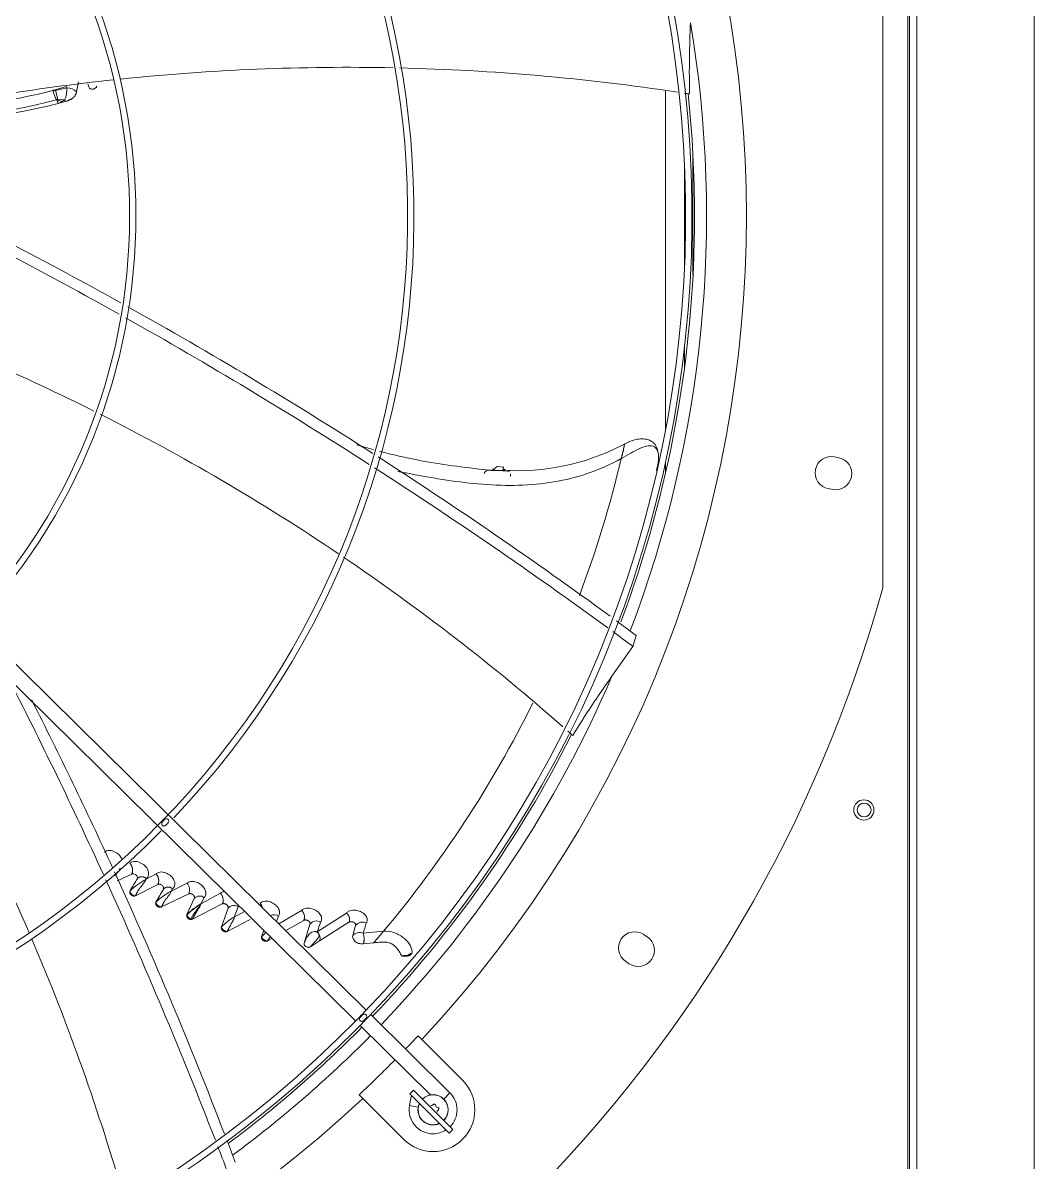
# Model space of a CAD drawing. Header units: millimetres. Extents: x 113490 to 142599, y -20467 to 115.
# Drawn here: x 123150.5 to 123550.6, y -11734.3 to -11283.8 of the extents above; entities that cross this region are included whole.
import ezdxf

# ---------------------------------------------------------------- set-up
doc = ezdxf.new("R2010")
doc.units = ezdxf.units.MM
doc.layers.add('DV3_0', color=7, linetype='Continuous')

msp = doc.modelspace()

# ---------------------------------------------------------------- linework, layer by layer
at = {"layer": 'DV3_0', "color": 7, "linetype": 'Continuous', "lineweight": 20}
for p, q in [((123550.64, -11903.49), (123550.64, -9745.49)), ((123500.64, -9845.59), (123500.64, -11865.47)), ((123162.42, -11310.52), (123162.42, -11310.5)), ((123163.33, -11310.31), (123167.82, -11308.9)), ((123167.82, -11308.9), (123167.85, -11309.41)), ((123163.83, -11314.21), (123163.79, -11314.18)), ((123164.46, -11315.62), (123163.88, -11314.26)), ((123164.12, -11314.17), (123166.07, -11314.84)), ((123166.07, -11314.84), (123164.46, -11315.62)), ((123167.04, -11314.26), (123166.07, -11314.84)), ((123167.24, -11314.88), (123167.04, -11314.26)), ((123415.63, -11383.52), (123415.63, -11336.47)), ((123412.31, -11379.64), (123412.31, -11340.34)), ((123412.31, -11419.76), (123412.31, -11411.56)), ((123336.78, -11460.67), (123340.32, -11460.77)), ((123317, -11709.27), (123319.46, -11706.78)), ((123306.88, -11712.5), (123303.44, -11711.89))]:
    msp.add_line(p, q, dxfattribs=at)
at = {"layer": 'DV3_0', "color": 7, "linetype": 'Continuous', "lineweight": 15}
for p, q in [((123501.24, -9857.26), (123501.24, -11851.51)), ((123504.24, -9857.26), (123504.24, -11851.51)), ((123490.74, -11507.16), (123490.74, -11212.82)), ((123171.72, -11311.09), (123172.54, -11307.04)), ((123162.42, -11310.5), (123162.4, -11310.42)), ((123163.38, -11310.46), (123163.33, -11310.31)), ((123167.85, -11309.41), (123163.38, -11310.46)), ((123163.39, -11310.5), (123163.38, -11310.46)), ((123404.73, -11444.84), (123404.73, -11310.84)), ((123163.79, -11314.18), (123164.15, -11313.76)), ((123163.83, -11314.21), (123164.16, -11313.9)), ((123163.88, -11314.26), (123163.83, -11314.21)), ((123163.88, -11314.26), (123164.12, -11314.17)), ((123164.16, -11313.9), (123164.15, -11313.76)), ((123167.04, -11314.26), (123164.16, -11313.9)), ((123167.24, -11314.88), (123164.46, -11315.62)), ((123286.33, -11674.11), (122977.04, -11369.11)), ((122973.48, -11374.03), (123282.15, -11678.41)), ((123473.29, -11455.72), (123471.62, -11455.38)), ((123336.76, -11460.82), (123340.28, -11460.91)), ((123340.85, -11459.44), (123337.99, -11459.21)), ((123340.28, -11460.91), (123340.32, -11460.77)), ((123343.49, -11460.8), (123342.22, -11460.78)), ((123404.73, -11461.9), (123404.73, -11457.32)), ((123469.13, -11467.94), (123470.79, -11468.27)), ((123391.89, -11530.33), (123393.18, -11526.01)), ((123383.57, -11542.07), (123391.89, -11530.33)), ((123193.55, -11620.32), (123187.83, -11623.06)), ((123203.19, -11620.23), (123199.24, -11622.34)), ((123199.24, -11622.34), (123199.37, -11622.14)), ((123203.89, -11624.44), (123195.03, -11628.89)), ((123215.44, -11623.91), (123209.21, -11627.07)), ((123209.21, -11627.07), (123209.76, -11626.19)), ((123216.11, -11628.16), (123205.3, -11633.34)), ((123215.4, -11636.28), (123218.33, -11630.01)), ((123228.68, -11627.95), (123220.94, -11632.12)), ((123220.94, -11632.12), (123222.2, -11629.68)), ((123229.4, -11632.14), (123217.61, -11638.17)), ((123229.07, -11641.22), (123231.69, -11633.86)), ((123234.14, -11637.31), (123235.73, -11633.35)), ((123238.23, -11635.11), (123234.14, -11637.31)), ((123260.76, -11634.71), (123251.73, -11639.99)), ((123278.51, -11635.73), (123266.98, -11643.18)), ((123240.42, -11638.34), (123231.33, -11642.99)), ((123250.79, -11639.06), (123251.57, -11636.93)), ((123261.62, -11638.65), (123254.48, -11642.7)), ((123261.79, -11647.61), (123264.09, -11640.13)), ((123279.51, -11639.39), (123267.88, -11646.74)), ((123280.99, -11644.6), (123282.14, -11640.66)), ((123244.97, -11645.09), (123245.8, -11642.57)), ((123266.98, -11643.18), (123266.75, -11643.15)), ((123293.19, -11642.94), (123285.12, -11643.74)), ((123397.53, -11645.15), (123396.11, -11644.2)), ((123249.05, -11645.77), (123247.33, -11646.75)), ((123267.88, -11646.74), (123264.28, -11649.09)), ((123289.26, -11647.52), (123285.26, -11647.92)), ((123300.49, -11652.78), (123300.48, -11652.77)), ((123389, -11654.85), (123390.42, -11655.79)), ((123319.46, -11706.78), (123288.11, -11675.87)), ((123283.93, -11680.17), (123311.78, -11707.63)), ((123308.35, -11685.77), (123306.86, -11684.27)), ((123324.46, -11701.88), (123308.35, -11685.77)), ((123283.52, -11707.61), (123285.01, -11709.1)), ((123304.07, -11708.28), (123303.44, -11711.89)), ((123305.01, -11705.77), (123303.6, -11707.18)), ((123319.16, -11722.74), (123303.6, -11707.18)), ((123304.83, -11708.41), (123304.07, -11708.28)), ((123305.01, -11705.77), (123320.57, -11721.32)), ((123285.01, -11709.1), (123301.12, -11725.21)), ((123308.76, -11709.1), (123308.27, -11709.02)), ((123319.16, -11722.74), (123320.57, -11721.32))]:
    msp.add_line(p, q, dxfattribs=at)
for centre, radius in [((123483.24, -11594.99), 4), ((123483.32, -11594.99), 2.75)]:
    msp.add_circle(centre, radius, dxfattribs=at)
for centre, radius, start, end in [((122959.24, -11359.99), 453.5, 315.9918, 45.5613), ((122959.24, -11359.99), 456, 316.0129, 45.5635), ((122959.24, -11359.99), 477.5, 316.9802, 43.0198), ((122959.24, -11359.99), 346, 316.5062, 45.3204), ((122959.24, -11359.99), 343.5, 315.6512, 45.622), ((122959.24, -11359.99), 233.5, 316.4663, 45.8392), ((122959.24, -11359.99), 236, 317.0271, 45.7088), ((123821.49, -11303.41), 407.31, 177.2335, 181.1915), ((123279.17, -12173.61), 872.25, 88.82742, 95.92318), ((123279.17, -12173.61), 872.25, 81.40447, 88.66355), ((123279.17, -12173.61), 872.25, 96.10944, 102.2715), ((123104.98, -11087.98), 229.83, 273.7436, 284.4718), ((123163.02, -11313.43), 3, 83.1052, 101.6036), ((123162.97, -11313.43), 2.96, 81.7265, 100.6224), ((123173.33, -11308.54), 11.08, 190.2785, 210.594), ((123133.61, -11319.16), 31.02, 10.0291, 16.2291), ((123167.73, -11314.98), 5.57, 44.234, 88.773), ((123181.21, -11306.69), 5.19, 193.4825, 210.9685), ((123279.17, -12173.61), 872.25, 81.09042, 81.22522), ((122959.24, -11359.99), 457, 0, 6.0686), ((123102.03, -11081.5), 240.73, 268.2172, 284.865), ((123105.47, -11087.41), 235.71, 267.3918, 284.4925), ((123163.7, -11313.97), 0.473, 334.4881, 7.6188), ((122295.29, -13004.2), 1841.3, 60.95292, 64.05747), ((122249.55, -13075.18), 1921.33, 60.74083, 63.6758), ((122959.24, -11359.99), 457, 339.424, 0), ((122295.29, -13004.2), 1841.3, 57.34191, 60.857), ((122788.51, -12217.42), 872.25, 63.43384, 69.5445), ((122249.55, -13075.18), 1921.33, 57.30151, 60.65735), ((122788.51, -12217.42), 872.25, 56.07412, 63.24774), ((123346.22, -11370.51), 90.33, 268.265, 299.1199), ((123398.22, -11454.5), 3.74, 5.171, 55.2182), ((122295.29, -13004.2), 1841.3, 53.79883, 57.26308), ((123346.26, -11381.92), 84.69, 298.9449, 299.1014), ((123382.43, -11455.21), 19.56, 343.2318, 2.9654), ((123402.18, -11454.14), 0.228, 185.4122, 193.4088), ((123470.37, -11461.66), 6.4, 78.75, 258.75), ((123472.04, -11461.99), 6.4, 258.75, 78.75), ((122249.55, -13075.18), 1921.33, 53.88646, 57.22542), ((123323.48, -11458.5), 13.48, 350.086, 350.7078), ((123329.44, -11457.07), 11.5, 341.215, 348.1299), ((122788.51, -12217.42), 872.25, 48.70033, 55.91709), ((122959.24, -11359.99), 551.5, 285.4775, 344.5225), ((122295.29, -13004.2), 1841.3, 53.39786, 53.70009), ((122249.55, -13075.18), 1921.33, 53.51882, 53.81385), ((121434.86, -12419.24), 1921.39, 24.56568, 27.16861), ((122352.06, -11989.01), 872.25, 23.32871, 30.53654), ((123715.3, -11778.63), 407.44, 144.5071, 148.4639), ((121512.13, -12384.07), 1840.9, 24.60001, 26.89057), ((122788.51, -12217.42), 872.25, 48.36342, 48.53339), ((122959.24, -11359.99), 457, 316.1597, 333.2808), ((122959.24, -11359.99), 343.5, 225.9212, 315.6512), ((122959.24, -11359.99), 346, 270, 315.3179), ((121434.86, -12419.24), 1921.39, 21.16348, 24.49317), ((121512.13, -12384.07), 1840.9, 21.04176, 24.54064), ((120306.59, -9865.68), 3381.22, 328.6085, 328.70007), ((123215.48, -11651.66), 33.52, 118.9878, 132.3769), ((119793.29, -9634.07), 3951.76, 329.64096, 329.72446), ((123222.89, -11652.79), 29.13, 118.0017, 132.6106), ((123212.56, -11626.55), 3.91, 335.5813, 42.3867), ((123220.42, -11631.68), 2.68, 48.4997, 141.4403), ((123241.63, -11634.45), 3.78, 12.1191, 44.0614), ((123236.02, -11656.75), 28.87, 121.4706, 135.595), ((123232.89, -11653.83), 24.77, 118.8187, 134.9058), ((123233.98, -11635.69), 2.93, 53.1363, 141.3148), ((123249.86, -11639.46), 3.06, 55.8728, 117.4823), ((123242.93, -11653.96), 18.83, 117.8465, 137.415), ((123266.64, -11642.09), 3.21, 59.3258, 142.3868), ((123115.61, -11589.89), 160.48, 340.6073, 342.0589), ((123284.88, -11642.72), 3.43, 63.9172, 143.096), ((123118.9, -11590.08), 174.66, 342.1076, 343.5161), ((123260.09, -11658.56), 20.25, 131.5607, 138.3129), ((123229.96, -11634.93), 21.01, 325.7537, 331.1896), ((123266.06, -11645.79), 2.73, 75.2441, 82.0086), ((123264.32, -11645.95), 3.71, 23.6858, 48.9928), ((123264.92, -11645.6), 3.17, 338.8246, 49.6777), ((123265.76, -11644.32), 1.96, 345.276, 355.8699), ((123283.72, -11647.35), 3.87, 68.7786, 134.8411), ((123278.66, -11646.04), 6.86, 344.1096, 19.6497), ((123278.41, -11646.05), 7.09, 344.7194, 19.04), ((123115.74, -11494.33), 231.46, 318.56, 320.0536), ((123392.56, -11649.53), 6.4, 56.25, 236.25), ((123393.97, -11650.47), 6.4, 236.25, 56.25), ((122352.06, -11989.01), 872.25, 15.92715, 23.15375), ((122959.24, -11359.99), 453.5, 315.56, 315.9918), ((122959.24, -11359.99), 456, 315.5714, 316.0129), ((122959.24, -11359.99), 453.5, 225.9915, 315.56), ((122959.24, -11359.99), 456, 270, 315.5611), ((122959.24, -11359.99), 457, 306.6, 315.4011), ((122959.24, -11359.99), 456, 315.5611, 315.5714), ((122959.24, -11359.99), 475.39, 316.1242, 316.989), ((122959.24, -11359.99), 475.39, 313.011, 315.4011), ((123312.79, -11713.54), 16.5, 225, 45), ((123312.79, -11713.54), 6, 315, 135), ((123312.79, -11713.54), 5.91, 315, 135), ((123312.79, -11713.54), 9.5, 315, 45.4011), ((122959.24, -11359.99), 477.5, 226.9802, 313.0198), ((123312.79, -11713.54), 9.5, 170, 270), ((123312.79, -11713.54), 6, 154.4712, 295.5288), ((123312.79, -11713.54), 5.91, 154.7712, 295.2288), ((123312.19, -11711.29), 0.6, 238.8788, 331.1212), ((123313.24, -11711.87), 0.6, 358.8617, 151.1383), ((123314.44, -11711.9), 0.6, 178.8788, 271.1212), ((123314.46, -11713.1), 0.6, 298.8618, 91.1382), ((123315.04, -11714.15), 0.6, 118.8788, 211.1212), ((123312.79, -11713.54), 9.5, 270, 302.8343), ((121512.13, -12384.07), 1840.9, 20.67002, 20.95746), ((121434.86, -12419.24), 1921.39, 20.79191, 21.08376)]:
    msp.add_arc(centre, radius, start, end, dxfattribs=at)
at = {"layer": 'DV3_0', "color": 7, "linetype": 'Continuous', "lineweight": 20}
for centre, radius, start, end in [((122959.24, -11359.99), 461.75, 339.1775, 9.5034), ((123163.19, -11313.2), 2.89, 87.0676, 105.6955), ((123157.28, -11310.14), 10.59, 337.0766, 3.9275), ((123129.14, -11323.08), 36.1, 11.929, 14.2834), ((122944.91, -11350.55), 454.74, 339.4486, 346.5883), ((122959.24, -11359.99), 461.75, 316.1456, 336.7764), ((122944.91, -11350.55), 454.74, 319.986, 333.5975), ((123215.86, -11636.43), 0.488, 162.8059, 194.1766), ((123217.81, -11635.59), 2.6, 201.5728, 250.1568), ((123217.51, -11636.83), 1.34, 244.2828, 274.1581), ((122959.24, -11359.99), 461.75, 306.4295, 315.4011)]:
    msp.add_arc(centre, radius, start, end, dxfattribs=at)
at = {"layer": 'DV3_0', "color": 7, "linetype": 'Continuous', "lineweight": 15}
for points, knots in [([(123167.24, -11314.88), (123167.36, -11314.85), (123167.59, -11314.79), (123167.93, -11314.68), (123168.25, -11314.57), (123168.55, -11314.46), (123168.83, -11314.34), (123169.1, -11314.21), (123169.36, -11314.09), (123169.59, -11313.96), (123169.82, -11313.82), (123170.03, -11313.68), (123170.22, -11313.53), (123170.4, -11313.38), (123170.62, -11313.19), (123170.87, -11312.93), (123171.12, -11312.6), (123171.33, -11312.25), (123171.5, -11311.88), (123171.63, -11311.5), (123171.69, -11311.23), (123171.72, -11311.09)], [0, 0, 0, 0, 0.056641, 0.110783, 0.162557, 0.212098, 0.259543, 0.305035, 0.348719, 0.390746, 0.431269, 0.470446, 0.508434, 0.545395, 0.581486, 0.649318, 0.716602, 0.784371, 0.853612, 0.925225, 1, 1, 1, 1]), ([(123176.76, -11309.37), (123176.81, -11309.49), (123176.98, -11309.71), (123177.37, -11309.95), (123177.87, -11310.05), (123178.41, -11310), (123178.92, -11309.81), (123179.31, -11309.52), (123179.58, -11309.18), (123179.68, -11308.92), (123179.7, -11308.79)], [0, 0, 0, 0, 0.124936, 0.249948, 0.37496, 0.499972, 0.624984, 0.749995, 0.875007, 1, 1, 1, 1]), ([(123289.24, -11452.5), (123287.34, -11451.98), (123285.13, -11451.35), (123282.93, -11450.71), (123282.63, -11450.62)], [0.25984177, 0.25984177, 0.25984177, 0.25984177, 0.29278146, 0.29802068, 0.29802068, 0.29802068, 0.29802068]), ([(123387.61, -11454.91), (123387.75, -11454.29), (123387.97, -11453.26), (123388.21, -11452.15), (123388.38, -11451.34), (123388.49, -11450.77), (123388.56, -11450.41), (123388.59, -11450.24), (123388.59, -11450.21), (123388.56, -11450.32), (123388.49, -11450.59), (123388.38, -11451.09), (123388.25, -11451.63), (123388.09, -11452.37), (123387.88, -11453.28), (123387.61, -11454.45), (123387.38, -11455.46), (123387.25, -11456.03)], [0, 0, 0, 0, 0.062128, 0.124656, 0.187183, 0.249711, 0.312238, 0.374766, 0.437294, 0.499821, 0.624876, 0.687404, 0.749931, 0.812459, 0.874987, 0.937514, 1, 1, 1, 1]), ([(123400.36, -11451.43), (123399.68, -11451.02), (123398.82, -11450.92), (123396.85, -11451.19), (123395.74, -11451.57), (123393.4, -11452.61), (123392.18, -11453.26), (123389.76, -11454.6), (123388.56, -11455.3), (123387.45, -11455.92)], [0, 0, 0, 0, 0.25, 0.25, 0.5, 0.5, 0.75, 0.75, 1, 1, 1, 1]), ([(123400.62, -11450.5), (123400.32, -11450.13), (123399.71, -11449.38), (123398.14, -11448.59), (123396.04, -11448.21), (123393.58, -11448.34), (123390.93, -11449.05), (123389.4, -11449.81), (123388.51, -11450.27)], [0, 0, 0, 0, 0.120272, 0.284495, 0.459149, 0.640843, 0.823587, 1, 1, 1, 1]), ([(123334.82, -11460.62), (123324.61, -11459.46), (123311.11, -11457.86), (123296.77, -11454.49), (123291.59, -11453.13)], [0, 0, 0, 0, 0.1570657, 0.2463577, 0.2463577, 0.2463577, 0.2463577]), ([(123298.88, -11461.13), (123300.56, -11461.47), (123302.25, -11461.79), (123313.42, -11463.91), (123322.98, -11465.49), (123341.95, -11466.95), (123351.36, -11466.83), (123369.7, -11463.76), (123378.63, -11460.83), (123387.25, -11456.03)], [0.6026537, 0.6026537, 0.6026537, 0.6026537, 0.625, 0.625, 0.75, 0.75, 0.875, 0.875, 1, 1, 1, 1]), ([(123333.02, -11461.92), (123333.04, -11461.87), (123333.07, -11461.78), (123333.13, -11461.64), (123333.19, -11461.52), (123333.25, -11461.41), (123333.31, -11461.31), (123333.42, -11461.17), (123333.6, -11460.99), (123333.91, -11460.81), (123334.31, -11460.68), (123334.85, -11460.62), (123335.33, -11460.64), (123335.71, -11460.68), (123335.95, -11460.72), (123336.16, -11460.75), (123336.33, -11460.78), (123336.46, -11460.8), (123336.57, -11460.81), (123336.67, -11460.81), (123336.73, -11460.82), (123336.76, -11460.82)], [0, 0, 0, 0, 0.034615, 0.067153, 0.097641, 0.126151, 0.15278, 0.177653, 0.253284, 0.326616, 0.426356, 0.551745, 0.706817, 0.759074, 0.82393, 0.874115, 0.905827, 0.93629, 0.961485, 0.980409, 1, 1, 1, 1]), ([(123336.46, -11460.42), (123336.45, -11460.36), (123336.44, -11460.25), (123336.46, -11460.1), (123336.5, -11460.08), (123336.55, -11460.18), (123336.58, -11460.32), (123336.62, -11460.49), (123336.65, -11460.6), (123336.71, -11460.68), (123336.77, -11460.67), (123336.78, -11460.67)], [0, 0, 0, 0, 0.128962, 0.223321, 0.471945, 0.607552, 0.749514, 0.893505, 0.958713, 0.987993, 1, 1, 1, 1]), ([(123336.46, -11460.42), (123336.49, -11460.41), (123336.53, -11460.37), (123336.6, -11460.33), (123336.67, -11460.3), (123336.71, -11460.29), (123336.73, -11460.28), (123336.74, -11460.28)], [0, 0, 0, 0, 0.0394695, 0.0785517, 0.1172794, 0.155685, 0.161873, 0.161873, 0.161873, 0.161873]), ([(123336.78, -11460.67), (123336.82, -11460.61), (123336.9, -11460.49), (123337.02, -11460.33), (123337.13, -11460.17), (123337.25, -11460.01), (123337.36, -11459.87), (123337.47, -11459.74), (123337.58, -11459.62), (123337.68, -11459.52), (123337.79, -11459.43), (123337.89, -11459.35), (123337.98, -11459.3), (123338.07, -11459.26), (123338.16, -11459.23), (123338.24, -11459.23), (123338.29, -11459.24), (123338.32, -11459.25)], [0, 0, 0, 0, 0.0316233, 0.063666, 0.0961048, 0.1289206, 0.1620988, 0.1956297, 0.2295096, 0.2637404, 0.2983311, 0.3332973, 0.3686623, 0.4044567, 0.4407194, 0.4774968, 0.5148434, 0.5148434, 0.5148434, 0.5148434]), ([(123340.28, -11460.91), (123340.36, -11460.91), (123340.54, -11460.91), (123340.93, -11460.89), (123341.42, -11460.87), (123342.08, -11460.91), (123342.59, -11461.01), (123342.87, -11461.18), (123342.92, -11461.22)], [0, 0, 0, 0, 0.0432673, 0.1100997, 0.236564, 0.3525356, 0.5287013, 0.566621, 0.566621, 0.566621, 0.566621]), ([(123340.32, -11460.77), (123340.34, -11460.77), (123340.38, -11460.76), (123340.42, -11460.72), (123340.49, -11460.68), (123340.56, -11460.62), (123340.65, -11460.54), (123340.79, -11460.43), (123340.96, -11460.34), (123341.16, -11460.28), (123341.36, -11460.34), (123341.35, -11460.55), (123341.35, -11460.65)], [0, 0, 0, 0, 0.012213, 0.03615, 0.072549, 0.121252, 0.181278, 0.274862, 0.441704, 0.562368, 0.791317, 1, 1, 1, 1]), ([(123205.65, -11601.1), (123205.61, -11601.05), (123205.53, -11600.96), (123205.42, -11600.72), (123205.38, -11600.32), (123205.56, -11599.89), (123205.83, -11599.51), (123206.1, -11599.19), (123206.4, -11598.91), (123206.78, -11598.64), (123207.2, -11598.46), (123207.59, -11598.48), (123207.83, -11598.6), (123207.92, -11598.67), (123207.96, -11598.71)], [0, 0, 0, 0, 0.040443, 0.081793, 0.180216, 0.319289, 0.407802, 0.503208, 0.598506, 0.68594, 0.822069, 0.918689, 0.959722, 1, 1, 1, 1]), ([(123207.96, -11598.71), (123208, -11598.76), (123208.08, -11598.85), (123208.2, -11599.09), (123208.24, -11599.49), (123208.06, -11599.92), (123207.79, -11600.31), (123207.52, -11600.62), (123207.22, -11600.9), (123206.84, -11601.17), (123206.42, -11601.36), (123206.03, -11601.33), (123205.79, -11601.21), (123205.7, -11601.14), (123205.65, -11601.1)], [0, 0, 0, 0, 0.040471, 0.081926, 0.180876, 0.319892, 0.408079, 0.503208, 0.597701, 0.68481, 0.821378, 0.918632, 0.959731, 1, 1, 1, 1]), ([(123189.77, -11614.55), (123189.65, -11614.24), (123189.22, -11613.4), (123188.27, -11612.39), (123187.07, -11611.6), (123185.95, -11611.15), (123184.76, -11610.97), (123183.6, -11611.09), (123182.99, -11611.47), (123182.68, -11611.66)], [0.3184367, 0.3184367, 0.3184367, 0.3184367, 0.3985096, 0.5413232, 0.628849, 0.7196251, 0.8121213, 0.9052908, 1, 1, 1, 1]), ([(123188.99, -11618.04), (123188.97, -11618.09), (123188.93, -11618.19), (123188.86, -11618.35), (123188.78, -11618.5), (123188.69, -11618.66), (123188.53, -11618.92), (123188.25, -11619.31), (123187.84, -11619.83), (123187.43, -11620.33), (123187.1, -11620.72), (123186.93, -11620.93), (123186.88, -11621)], [0.0000242, 0.0000242, 0.0000242, 0.0000242, 0.0223392, 0.0454389, 0.0693317, 0.0940459, 0.1196058, 0.1909934, 0.2852171, 0.3759865, 0.4428982, 0.4761984, 0.4761984, 0.4761984, 0.4761984]), ([(123199.37, -11622.14), (123199.49, -11622.02), (123199.72, -11621.8), (123199.97, -11621.4), (123200.13, -11621), (123200.22, -11620.62), (123200.25, -11620.25), (123200.24, -11619.92), (123200.14, -11619.14), (123199.62, -11617.9), (123198.44, -11616.68), (123197.23, -11615.92), (123196.11, -11615.49), (123194.93, -11615.33), (123193.77, -11615.47), (123193.17, -11615.86), (123192.87, -11616.06)], [0, 0, 0, 0, 0.045484, 0.087511, 0.126239, 0.161752, 0.193995, 0.22288, 0.248302, 0.398303, 0.542361, 0.628866, 0.719082, 0.81149, 0.90479, 1, 1, 1, 1]), ([(123192.87, -11616.06), (123192.91, -11616.11), (123192.98, -11616.19), (123193.08, -11616.33), (123193.16, -11616.46), (123193.25, -11616.59), (123193.32, -11616.71), (123193.38, -11616.83), (123193.44, -11616.95), (123193.5, -11617.06), (123193.55, -11617.17), (123193.59, -11617.27), (123193.62, -11617.36), (123193.66, -11617.45), (123193.69, -11617.54), (123193.71, -11617.61), (123193.73, -11617.68), (123193.75, -11617.75), (123193.76, -11617.81), (123193.78, -11617.86), (123193.79, -11617.9), (123193.8, -11617.94), (123193.8, -11617.97), (123193.81, -11617.99), (123193.84, -11618.15), (123193.89, -11618.44), (123193.92, -11618.84), (123193.9, -11619.2), (123193.85, -11619.53), (123193.77, -11619.83), (123193.67, -11620.09), (123193.59, -11620.24), (123193.55, -11620.32)], [0, 0, 0, 0, 0.034344, 0.067168, 0.098516, 0.128424, 0.156915, 0.184012, 0.209726, 0.234069, 0.257047, 0.278666, 0.298927, 0.317831, 0.335378, 0.351567, 0.366395, 0.37986, 0.391959, 0.402687, 0.412043, 0.420021, 0.42662, 0.431837, 0.435668, 0.528079, 0.616208, 0.700323, 0.780585, 0.857152, 0.930213, 1, 1, 1, 1]), ([(123195.7, -11622.28), (123195.73, -11622.22), (123195.79, -11622.11), (123195.84, -11621.84), (123195.8, -11621.46), (123195.56, -11621), (123195.17, -11620.6), (123194.7, -11620.33), (123194.25, -11620.21), (123193.92, -11620.21), (123193.7, -11620.26), (123193.6, -11620.3), (123193.55, -11620.32)], [0, 0, 0, 0, 0.060979, 0.122856, 0.254546, 0.396945, 0.545585, 0.68882, 0.805931, 0.904784, 0.952657, 1, 1, 1, 1]), ([(123199.24, -11622.34), (123199.22, -11622.39), (123199.18, -11622.49), (123199.12, -11622.64), (123199.04, -11622.79), (123198.96, -11622.95), (123198.8, -11623.21), (123198.54, -11623.6), (123198.15, -11624.12), (123197.74, -11624.62), (123197.42, -11625.03), (123197.1, -11625.43), (123196.78, -11625.86), (123196.47, -11626.31), (123196.23, -11626.69), (123196.04, -11627), (123195.87, -11627.3), (123195.71, -11627.6), (123195.56, -11627.89), (123195.42, -11628.17), (123195.29, -11628.43), (123195.16, -11628.68), (123195.07, -11628.82), (123195.03, -11628.89)], [0, 0, 0, 0, 0.022116, 0.044979, 0.068622, 0.093072, 0.118353, 0.189051, 0.281999, 0.373022, 0.439614, 0.481491, 0.564848, 0.63761, 0.682237, 0.724973, 0.76612, 0.806014, 0.845018, 0.883516, 0.921909, 0.9606, 1, 1, 1, 1]), ([(123199.37, -11622.14), (123199.33, -11622.11), (123199.26, -11622.04), (123199.14, -11621.95), (123199.02, -11621.87), (123198.9, -11621.79), (123198.78, -11621.71), (123198.65, -11621.65), (123198.52, -11621.59), (123198.39, -11621.54), (123198.26, -11621.49), (123198.12, -11621.46), (123197.99, -11621.43), (123197.85, -11621.4), (123197.72, -11621.39), (123197.59, -11621.38), (123197.45, -11621.38), (123197.32, -11621.38), (123197.19, -11621.4), (123197.07, -11621.42), (123196.94, -11621.44), (123196.82, -11621.48), (123196.7, -11621.52), (123196.58, -11621.57), (123196.46, -11621.62), (123196.35, -11621.68), (123196.25, -11621.75), (123196.14, -11621.82), (123196.05, -11621.9), (123195.95, -11621.99), (123195.86, -11622.08), (123195.78, -11622.18), (123195.73, -11622.25), (123195.7, -11622.28)], [0, 0, 0, 0, 0.030291, 0.06056, 0.090853, 0.121211, 0.151668, 0.182249, 0.212976, 0.243865, 0.274927, 0.306171, 0.337603, 0.369226, 0.401044, 0.43306, 0.465274, 0.49769, 0.530307, 0.563117, 0.596108, 0.629266, 0.662573, 0.696012, 0.729564, 0.76321, 0.796931, 0.830709, 0.864529, 0.898377, 0.932243, 0.966118, 1, 1, 1, 1]), ([(123209.76, -11626.19), (123209.88, -11626.07), (123210.11, -11625.84), (123210.36, -11625.44), (123210.51, -11625.04), (123210.59, -11624.66), (123210.62, -11624.3), (123210.6, -11623.97), (123210.49, -11623.19), (123209.94, -11621.95), (123208.73, -11620.76), (123207.52, -11620.02), (123206.41, -11619.61), (123205.23, -11619.46), (123204.07, -11619.62), (123203.49, -11620.03), (123203.19, -11620.23)], [0, 0, 0, 0, 0.045632, 0.087718, 0.126426, 0.161832, 0.193872, 0.222444, 0.247427, 0.398097, 0.543438, 0.628642, 0.718208, 0.8105, 0.904084, 1, 1, 1, 1]), ([(123203.19, -11620.23), (123203.23, -11620.28), (123203.3, -11620.36), (123203.4, -11620.5), (123203.49, -11620.63), (123203.57, -11620.76), (123203.65, -11620.88), (123203.72, -11621), (123203.78, -11621.12), (123203.83, -11621.23), (123203.88, -11621.34), (123203.92, -11621.44), (123203.96, -11621.53), (123203.99, -11621.62), (123204.02, -11621.7), (123204.04, -11621.77), (123204.06, -11621.84), (123204.08, -11621.9), (123204.1, -11621.95), (123204.11, -11622), (123204.12, -11622.04), (123204.13, -11622.08), (123204.13, -11622.1), (123204.17, -11622.27), (123204.22, -11622.56), (123204.25, -11622.96), (123204.24, -11623.32), (123204.19, -11623.66), (123204.11, -11623.95), (123204.01, -11624.21), (123203.93, -11624.37), (123203.89, -11624.44)], [0, 0, 0, 0, 0.034913, 0.068221, 0.099975, 0.130214, 0.158967, 0.186255, 0.212093, 0.236491, 0.259457, 0.280995, 0.301106, 0.31979, 0.337046, 0.352872, 0.367264, 0.38022, 0.391735, 0.401805, 0.410427, 0.417596, 0.42331, 0.427565, 0.521414, 0.610902, 0.696294, 0.777739, 0.855376, 0.929387, 1, 1, 1, 1]), ([(123195.03, -11628.89), (123195, -11628.91), (123194.96, -11628.93), (123194.88, -11628.96), (123194.79, -11628.98), (123194.68, -11629.01), (123194.53, -11629.03), (123194.34, -11629.02), (123194.14, -11628.99), (123193.82, -11628.9), (123193.5, -11628.72), (123193.22, -11628.47), (123193.04, -11628.25), (123192.89, -11628.02), (123192.8, -11627.77), (123192.75, -11627.53), (123192.75, -11627.32), (123192.78, -11627.15), (123192.82, -11627.02), (123192.87, -11626.94), (123192.89, -11626.9)], [0, 0, 0, 0, 0.023685, 0.047466, 0.071475, 0.09584, 0.144223, 0.193094, 0.248324, 0.304393, 0.444759, 0.517414, 0.59071, 0.664382, 0.736891, 0.805398, 0.873372, 0.916416, 0.958401, 1, 1, 1, 1]), ([(123195.03, -11628.89), (123194.85, -11628.93), (123194.6, -11628.88), (123194.04, -11628.64), (123193.74, -11628.45), (123193.24, -11628), (123193.04, -11627.74), (123192.82, -11627.26), (123192.8, -11627.05), (123192.89, -11626.9)], [0, 0, 0, 0, 0.25, 0.25, 0.5, 0.5, 0.75, 0.75, 1, 1, 1, 1]), ([(123206.07, -11626.38), (123206.1, -11626.32), (123206.16, -11626.21), (123206.2, -11625.93), (123206.15, -11625.55), (123205.91, -11625.09), (123205.5, -11624.7), (123205.03, -11624.44), (123204.58, -11624.33), (123204.26, -11624.33), (123204.04, -11624.38), (123203.94, -11624.42), (123203.89, -11624.44)], [0, 0, 0, 0, 0.060903, 0.122655, 0.25432, 0.397066, 0.546321, 0.689979, 0.806929, 0.905328, 0.952911, 1, 1, 1, 1]), ([(123209.21, -11627.07), (123209.19, -11627.11), (123209.16, -11627.21), (123209.1, -11627.35), (123209.04, -11627.5), (123208.96, -11627.65), (123208.83, -11627.9), (123208.59, -11628.27), (123208.24, -11628.76), (123207.87, -11629.25), (123207.57, -11629.63), (123207.29, -11630.01), (123206.99, -11630.42), (123206.69, -11630.85), (123206.46, -11631.22), (123206.28, -11631.52), (123206.12, -11631.81), (123205.96, -11632.1), (123205.82, -11632.37), (123205.68, -11632.64), (123205.55, -11632.89), (123205.42, -11633.13), (123205.34, -11633.27), (123205.3, -11633.34)], [0, 0, 0, 0, 0.021768, 0.044278, 0.067562, 0.091644, 0.116549, 0.185919, 0.276389, 0.3673, 0.432608, 0.471944, 0.555436, 0.628427, 0.674056, 0.717868, 0.760141, 0.801183, 0.841323, 0.88091, 0.920305, 0.959878, 1, 1, 1, 1]), ([(123209.76, -11626.19), (123209.73, -11626.16), (123209.65, -11626.1), (123209.54, -11626.01), (123209.42, -11625.92), (123209.29, -11625.84), (123209.17, -11625.77), (123209.04, -11625.71), (123208.91, -11625.65), (123208.78, -11625.6), (123208.64, -11625.56), (123208.51, -11625.52), (123208.38, -11625.5), (123208.24, -11625.47), (123208.11, -11625.46), (123207.97, -11625.45), (123207.84, -11625.45), (123207.71, -11625.46), (123207.58, -11625.47), (123207.45, -11625.5), (123207.32, -11625.53), (123207.2, -11625.56), (123207.08, -11625.6), (123206.96, -11625.65), (123206.84, -11625.71), (123206.73, -11625.77), (123206.62, -11625.84), (123206.52, -11625.92), (123206.42, -11626), (123206.32, -11626.08), (123206.23, -11626.18), (123206.15, -11626.27), (123206.1, -11626.34), (123206.07, -11626.38)], [0, 0, 0, 0, 0.030121, 0.060224, 0.090357, 0.120564, 0.150876, 0.181322, 0.211924, 0.242699, 0.273659, 0.304813, 0.336169, 0.367731, 0.399502, 0.431485, 0.463683, 0.496098, 0.528729, 0.561568, 0.594602, 0.627818, 0.661197, 0.694722, 0.728373, 0.76213, 0.795975, 0.829888, 0.863855, 0.897859, 0.93189, 0.965938, 1, 1, 1, 1]), ([(123222.2, -11629.68), (123222.3, -11629.56), (123222.49, -11629.33), (123222.69, -11628.94), (123222.81, -11628.56), (123222.87, -11628.18), (123222.88, -11627.82), (123222.84, -11627.48), (123222.69, -11626.71), (123222.08, -11625.51), (123220.86, -11624.38), (123219.66, -11623.69), (123218.57, -11623.31), (123217.43, -11623.18), (123216.31, -11623.34), (123215.73, -11623.72), (123215.44, -11623.91)], [0, 0, 0, 0, 0.042988, 0.083321, 0.121126, 0.156486, 0.189349, 0.219635, 0.247246, 0.398049, 0.54578, 0.630422, 0.719507, 0.811377, 0.904576, 1, 1, 1, 1]), ([(123230.29, -11627.24), (123230.03, -11627.27), (123229.43, -11627.41), (123228.96, -11627.75), (123228.68, -11627.95)], [0.8396517, 0.8396517, 0.8396517, 0.8396517, 0.9042984, 1, 1, 1, 1]), ([(123205.3, -11633.34), (123205.27, -11633.35), (123205.22, -11633.37), (123205.15, -11633.4), (123205.07, -11633.42), (123204.96, -11633.45), (123204.81, -11633.46), (123204.62, -11633.46), (123204.42, -11633.43), (123204.1, -11633.33), (123203.78, -11633.16), (123203.5, -11632.91), (123203.32, -11632.7), (123203.18, -11632.46), (123203.08, -11632.22), (123203.03, -11631.98), (123203.03, -11631.77), (123203.06, -11631.6), (123203.1, -11631.47), (123203.14, -11631.39), (123203.16, -11631.35)], [0, 0, 0, 0, 0.023103, 0.046302, 0.069715, 0.09346, 0.141592, 0.19023, 0.245942, 0.302454, 0.444237, 0.517183, 0.590708, 0.664499, 0.737116, 0.805641, 0.873604, 0.916607, 0.95852, 1, 1, 1, 1]), ([(123205.3, -11633.34), (123205.12, -11633.36), (123204.87, -11633.31), (123204.32, -11633.07), (123204.03, -11632.87), (123203.53, -11632.43), (123203.33, -11632.18), (123203.1, -11631.71), (123203.08, -11631.5), (123203.16, -11631.35)], [0, 0, 0, 0, 0.25, 0.25, 0.5, 0.5, 0.75, 0.75, 1, 1, 1, 1]), ([(123218.33, -11630.01), (123218.34, -11629.98), (123218.36, -11629.93), (123218.39, -11629.84), (123218.4, -11629.74), (123218.41, -11629.61), (123218.39, -11629.43), (123218.33, -11629.21), (123218.22, -11628.99), (123218.02, -11628.7), (123217.68, -11628.39), (123217.22, -11628.15), (123216.84, -11628.06), (123216.58, -11628.05), (123216.41, -11628.07), (123216.25, -11628.1), (123216.16, -11628.14), (123216.11, -11628.16)], [0, 0, 0, 0, 0.030358, 0.060715, 0.091326, 0.122441, 0.187897, 0.254659, 0.325793, 0.39806, 0.547495, 0.691544, 0.808778, 0.858283, 0.907076, 0.953825, 1, 1, 1, 1]), ([(123228.68, -11627.95), (123228.71, -11627.99), (123228.78, -11628.06), (123228.88, -11628.19), (123228.97, -11628.31), (123229.05, -11628.42), (123229.12, -11628.54), (123229.19, -11628.66), (123229.25, -11628.77), (123229.31, -11628.87), (123229.36, -11628.98), (123229.4, -11629.08), (123229.44, -11629.17), (123229.48, -11629.26), (123229.51, -11629.35), (123229.54, -11629.43), (123229.56, -11629.5), (123229.58, -11629.57), (123229.6, -11629.64), (123229.62, -11629.69), (123229.63, -11629.75), (123229.64, -11629.8), (123229.65, -11629.84), (123229.7, -11630.03), (123229.75, -11630.36), (123229.76, -11630.8), (123229.72, -11631.2), (123229.64, -11631.55), (123229.54, -11631.87), (123229.44, -11632.05), (123229.4, -11632.14)], [0, 0, 0, 0, 0.032368, 0.063415, 0.093194, 0.121749, 0.149112, 0.175307, 0.20035, 0.224254, 0.247026, 0.268671, 0.289192, 0.308588, 0.326858, 0.344, 0.360011, 0.374887, 0.388623, 0.401214, 0.412658, 0.422947, 0.43208, 0.44005, 0.545293, 0.645478, 0.740868, 0.831603, 0.917878, 1, 1, 1, 1]), ([(123231.69, -11633.86), (123231.7, -11633.83), (123231.72, -11633.77), (123231.74, -11633.68), (123231.74, -11633.59), (123231.74, -11633.45), (123231.71, -11633.28), (123231.63, -11633.07), (123231.5, -11632.85), (123231.28, -11632.58), (123231, -11632.35), (123230.67, -11632.18), (123230.44, -11632.09), (123230.22, -11632.04), (123230, -11632.02), (123229.79, -11632.02), (123229.58, -11632.06), (123229.46, -11632.11), (123229.4, -11632.14)], [0, 0, 0, 0, 0.030546, 0.061121, 0.091979, 0.123365, 0.189489, 0.256975, 0.328949, 0.402078, 0.553216, 0.625751, 0.69763, 0.756021, 0.813551, 0.877124, 0.938633, 1, 1, 1, 1]), ([(123251.57, -11636.93), (123251.67, -11636.79), (123251.85, -11636.52), (123252, -11636.07), (123252.06, -11635.63), (123252.04, -11635.21), (123251.96, -11634.82), (123251.72, -11634.04), (123250.99, -11632.9), (123249.68, -11631.9), (123248.44, -11631.34), (123247.38, -11631.06), (123246.27, -11631.01), (123245.18, -11631.22), (123244.63, -11631.62), (123244.35, -11631.82)], [0, 0, 0, 0, 0.048319, 0.093612, 0.13613, 0.175841, 0.212492, 0.24595, 0.396838, 0.551403, 0.633547, 0.720883, 0.811655, 0.904459, 1, 1, 1, 1]), ([(123217.61, -11638.17), (123217.58, -11638.18), (123217.54, -11638.2), (123217.46, -11638.23), (123217.38, -11638.26), (123217.27, -11638.28), (123217.13, -11638.3), (123216.95, -11638.31), (123216.75, -11638.28), (123216.44, -11638.21), (123216.12, -11638.05), (123215.83, -11637.82), (123215.64, -11637.62), (123215.49, -11637.39), (123215.38, -11637.15), (123215.31, -11636.91), (123215.3, -11636.71), (123215.31, -11636.54), (123215.34, -11636.41), (123215.38, -11636.32), (123215.4, -11636.28)], [0, 0, 0, 0, 0.023076, 0.046315, 0.069833, 0.093744, 0.141136, 0.189036, 0.244037, 0.299791, 0.441115, 0.514551, 0.588572, 0.66295, 0.736219, 0.805448, 0.874103, 0.916828, 0.958588, 1, 1, 1, 1]), ([(123216.93, -11638.04), (123217, -11637.91), (123217.16, -11637.64), (123217.5, -11637.06), (123217.95, -11636.35), (123218.49, -11635.57), (123219.04, -11634.84), (123219.57, -11634.14), (123220.09, -11633.46), (123220.56, -11632.78), (123220.83, -11632.34), (123220.94, -11632.12)], [0, 0, 0, 0, 0.062498, 0.125001, 0.250008, 0.375015, 0.500021, 0.625028, 0.750035, 0.875041, 1, 1, 1, 1]), ([(123220.94, -11632.12), (123220.93, -11632.17), (123220.91, -11632.26), (123220.86, -11632.41), (123220.81, -11632.56), (123220.74, -11632.73), (123220.65, -11632.9), (123220.56, -11633.09), (123220.46, -11633.29), (123220.34, -11633.5), (123220.14, -11633.83), (123219.9, -11634.21), (123219.66, -11634.58), (123219.45, -11634.89), (123219.27, -11635.18), (123219.07, -11635.5), (123218.8, -11635.95), (123218.48, -11636.51), (123218.19, -11637.07), (123217.99, -11637.46), (123217.86, -11637.71), (123217.73, -11637.95), (123217.65, -11638.1), (123217.61, -11638.17)], [0, 0, 0, 0, 0.021725, 0.045279, 0.070709, 0.098055, 0.127351, 0.158627, 0.191912, 0.227228, 0.264599, 0.358633, 0.42228, 0.454975, 0.512767, 0.565816, 0.614185, 0.725877, 0.827463, 0.870174, 0.912916, 0.956066, 1, 1, 1, 1]), ([(123268.28, -11639.33), (123268.36, -11639.19), (123268.52, -11638.94), (123268.66, -11638.51), (123268.71, -11638.09), (123268.69, -11637.67), (123268.6, -11637.26), (123268.32, -11636.48), (123267.5, -11635.36), (123266.13, -11634.47), (123264.87, -11633.99), (123263.84, -11633.78), (123262.72, -11633.77), (123261.6, -11634.04), (123261.04, -11634.48), (123260.76, -11634.71)], [0, 0, 0, 0, 0.04416, 0.086796, 0.128084, 0.1682, 0.207124, 0.244756, 0.394791, 0.555025, 0.629883, 0.713634, 0.804159, 0.899585, 1, 1, 1, 1]), ([(123260.76, -11634.71), (123260.8, -11634.74), (123260.87, -11634.81), (123260.97, -11634.92), (123261.06, -11635.03), (123261.15, -11635.14), (123261.23, -11635.25), (123261.3, -11635.36), (123261.37, -11635.47), (123261.43, -11635.57), (123261.48, -11635.67), (123261.53, -11635.77), (123261.58, -11635.86), (123261.62, -11635.95), (123261.65, -11636.03), (123261.68, -11636.11), (123261.71, -11636.19), (123261.73, -11636.26), (123261.76, -11636.33), (123261.78, -11636.39), (123261.79, -11636.44), (123261.84, -11636.63), (123261.91, -11636.95), (123261.93, -11637.36), (123261.91, -11637.74), (123261.85, -11638.08), (123261.75, -11638.39), (123261.66, -11638.56), (123261.62, -11638.65)], [0, 0, 0, 0, 0.032899, 0.064458, 0.094752, 0.123838, 0.15176, 0.178553, 0.204241, 0.228841, 0.252366, 0.274822, 0.296215, 0.316544, 0.335811, 0.354013, 0.371146, 0.387206, 0.402188, 0.416087, 0.428897, 0.440613, 0.544029, 0.643173, 0.738243, 0.829293, 0.916449, 1, 1, 1, 1]), ([(123286.39, -11639.64), (123286.44, -11639.55), (123286.55, -11639.39), (123286.69, -11639.03), (123286.84, -11638.32), (123286.54, -11637.15), (123285.41, -11635.83), (123283.95, -11635.05), (123282.61, -11634.69), (123281.55, -11634.57), (123280.43, -11634.66), (123279.32, -11635), (123278.78, -11635.48), (123278.51, -11635.73)], [0, 0, 0, 0, 0.026984, 0.053974, 0.112551, 0.239933, 0.38697, 0.555519, 0.630167, 0.713559, 0.803882, 0.899324, 1, 1, 1, 1]), ([(123278.51, -11635.73), (123278.54, -11635.76), (123278.61, -11635.82), (123278.72, -11635.93), (123278.81, -11636.03), (123278.91, -11636.13), (123278.99, -11636.24), (123279.08, -11636.35), (123279.15, -11636.46), (123279.22, -11636.57), (123279.29, -11636.67), (123279.35, -11636.78), (123279.41, -11636.89), (123279.46, -11637), (123279.51, -11637.1), (123279.55, -11637.21), (123279.59, -11637.31), (123279.62, -11637.41), (123279.65, -11637.51), (123279.67, -11637.6), (123279.7, -11637.7), (123279.72, -11637.85), (123279.75, -11638.06), (123279.77, -11638.33), (123279.75, -11638.6), (123279.71, -11638.87), (123279.63, -11639.14), (123279.55, -11639.3), (123279.51, -11639.39)], [0, 0, 0, 0, 0.033091, 0.065299, 0.096702, 0.127365, 0.157345, 0.186688, 0.215433, 0.243612, 0.271253, 0.298377, 0.325004, 0.351149, 0.376826, 0.402045, 0.426818, 0.451151, 0.475052, 0.498528, 0.521583, 0.544215, 0.610695, 0.680334, 0.753617, 0.830991, 0.912924, 1, 1, 1, 1]), ([(123234.14, -11637.31), (123234.14, -11637.33), (123234.13, -11637.37), (123234.12, -11637.44), (123234.1, -11637.53), (123234.06, -11637.67), (123234, -11637.87), (123233.91, -11638.11), (123233.74, -11638.5), (123233.47, -11639.03), (123233.14, -11639.64), (123232.76, -11640.3), (123232.37, -11641.01), (123232.03, -11641.67), (123231.82, -11642.09), (123231.69, -11642.34), (123231.57, -11642.57), (123231.45, -11642.79), (123231.37, -11642.92), (123231.33, -11642.99)], [0, 0, 0, 0, 0.008471, 0.020849, 0.037173, 0.057479, 0.094233, 0.135729, 0.182098, 0.301941, 0.417999, 0.498958, 0.649695, 0.779421, 0.824012, 0.868085, 0.91192, 0.955796, 1, 1, 1, 1]), ([(123264.09, -11640.13), (123264.1, -11640.1), (123264.12, -11640.04), (123264.13, -11639.95), (123264.13, -11639.86), (123264.12, -11639.73), (123264.07, -11639.56), (123263.98, -11639.36), (123263.84, -11639.17), (123263.59, -11638.92), (123263.27, -11638.71), (123262.92, -11638.58), (123262.66, -11638.51), (123262.42, -11638.48), (123262.2, -11638.48), (123261.99, -11638.51), (123261.8, -11638.56), (123261.68, -11638.62), (123261.62, -11638.65)], [0, 0, 0, 0, 0.029896, 0.059787, 0.089936, 0.1206, 0.185011, 0.250864, 0.322237, 0.395142, 0.549911, 0.626794, 0.703247, 0.763639, 0.823169, 0.8835, 0.941942, 1, 1, 1, 1]), ([(123282.14, -11640.66), (123282.15, -11640.63), (123282.16, -11640.57), (123282.17, -11640.48), (123282.17, -11640.39), (123282.15, -11640.27), (123282.1, -11640.11), (123282, -11639.92), (123281.85, -11639.74), (123281.58, -11639.5), (123281.23, -11639.32), (123280.84, -11639.21), (123280.56, -11639.17), (123280.3, -11639.16), (123280.08, -11639.18), (123279.87, -11639.23), (123279.67, -11639.29), (123279.56, -11639.35), (123279.51, -11639.39)], [0, 0, 0, 0, 0.029164, 0.058177, 0.087309, 0.116826, 0.179188, 0.243122, 0.313607, 0.385995, 0.543799, 0.624534, 0.704824, 0.767483, 0.82951, 0.88787, 0.944265, 1, 1, 1, 1]), ([(123231.33, -11642.99), (123231.3, -11643), (123231.24, -11643.03), (123231.15, -11643.07), (123231.05, -11643.1), (123230.94, -11643.12), (123230.84, -11643.13), (123230.7, -11643.13), (123230.53, -11643.12), (123230.31, -11643.08), (123230.07, -11643), (123229.83, -11642.88), (123229.61, -11642.72), (123229.34, -11642.46), (123229.15, -11642.17), (123229.04, -11641.85), (123229.01, -11641.65), (123229.01, -11641.48), (123229.03, -11641.35), (123229.06, -11641.26), (123229.07, -11641.22)], [0, 0, 0, 0, 0.030129, 0.060098, 0.090132, 0.120453, 0.151278, 0.182814, 0.237513, 0.292849, 0.363728, 0.435399, 0.509374, 0.583753, 0.731898, 0.801807, 0.871124, 0.914962, 0.957714, 1, 1, 1, 1]), ([(123247.33, -11646.75), (123247.3, -11646.76), (123247.24, -11646.8), (123247.15, -11646.84), (123247.05, -11646.87), (123246.95, -11646.89), (123246.84, -11646.91), (123246.7, -11646.92), (123246.52, -11646.92), (123246.3, -11646.89), (123246.06, -11646.82), (123245.8, -11646.71), (123245.57, -11646.56), (123245.36, -11646.38), (123245.18, -11646.17), (123245.05, -11645.95), (123244.96, -11645.72), (123244.92, -11645.52), (123244.92, -11645.36), (123244.93, -11645.22), (123244.95, -11645.14), (123244.97, -11645.09)], [0, 0, 0, 0, 0.029725, 0.059353, 0.089098, 0.119171, 0.149777, 0.181113, 0.236416, 0.292325, 0.364768, 0.437887, 0.512681, 0.587629, 0.662325, 0.735799, 0.804811, 0.873158, 0.91634, 0.958408, 1, 1, 1, 1]), ([(123266.44, -11643.08), (123266.06, -11643.03), (123265.7, -11643.06), (123265.01, -11643.24), (123264.7, -11643.38), (123264.13, -11643.75), (123263.88, -11643.97), (123263.44, -11644.44), (123263.24, -11644.7), (123262.89, -11645.21), (123262.74, -11645.47), (123262.48, -11645.98), (123262.36, -11646.23), (123262.05, -11646.93), (123261.9, -11647.33), (123261.79, -11647.61)], [0, 0, 0, 0, 0.125, 0.125, 0.25, 0.25, 0.375, 0.375, 0.5, 0.5, 0.625, 0.625, 0.75, 0.75, 1, 1, 1, 1]), ([(123264.28, -11649.09), (123264.49, -11648.87), (123264.73, -11648.59), (123265.26, -11647.98), (123265.56, -11647.64), (123266.06, -11647.09), (123266.23, -11646.9), (123266.58, -11646.5), (123266.76, -11646.3), (123267.09, -11645.89), (123267.24, -11645.68), (123267.5, -11645.26), (123267.6, -11645.04), (123267.66, -11644.81)], [0, 0, 0, 0, 0.25, 0.25, 0.5, 0.5, 0.625, 0.625, 0.75, 0.75, 0.875, 0.875, 1, 1, 1, 1]), ([(123285.26, -11647.92), (123285.17, -11647.93), (123284.83, -11647.95), (123283.89, -11647.92), (123282.73, -11647.56), (123281.78, -11646.86), (123281.25, -11646.17), (123280.95, -11645.4), (123280.97, -11644.87), (123280.99, -11644.6)], [0, 0, 0, 0, 0.040166, 0.156459, 0.424797, 0.568936, 0.70936, 0.852194, 1, 1, 1, 1]), ([(123293.19, -11642.94), (123294.63, -11642.78), (123296.11, -11643.01), (123298.9, -11644.02), (123300.21, -11644.79), (123302.4, -11646.63), (123303.28, -11647.69), (123304.37, -11649.81), (123304.59, -11650.87), (123304.4, -11651.75)], [0, 0, 0, 0, 0.25, 0.25, 0.5, 0.5, 0.75, 0.75, 1, 1, 1, 1]), ([(123261.79, -11647.61), (123261.72, -11647.81), (123261.73, -11648.06), (123261.94, -11648.55), (123262.14, -11648.79), (123262.58, -11649.08), (123262.75, -11649.16), (123263.11, -11649.27), (123263.3, -11649.3), (123263.63, -11649.31), (123263.76, -11649.29), (123264.03, -11649.22), (123264.16, -11649.17), (123264.28, -11649.09)], [0, 0, 0, 0, 0.25, 0.25, 0.5, 0.5, 0.625, 0.625, 0.75, 0.75, 0.875, 0.875, 1, 1, 1, 1]), ([(123289.26, -11647.52), (123289.5, -11647.49), (123290.03, -11647.43), (123291.01, -11647.33), (123292.08, -11647.24), (123293.21, -11647.21), (123294.13, -11647.25), (123294.92, -11647.37), (123295.51, -11647.52), (123296.1, -11647.75), (123296.69, -11648.05), (123297.3, -11648.48), (123297.92, -11649.02), (123298.47, -11649.64), (123298.88, -11650.19), (123299.15, -11650.59), (123299.35, -11650.91), (123299.54, -11651.22), (123299.72, -11651.53), (123299.89, -11651.82), (123300.05, -11652.09), (123300.2, -11652.35), (123300.34, -11652.58), (123300.43, -11652.71), (123300.48, -11652.77)], [0, 0, 0, 0, 0.040265, 0.086415, 0.160521, 0.214872, 0.27235, 0.313658, 0.351295, 0.379996, 0.429661, 0.477318, 0.528728, 0.60507, 0.664546, 0.698808, 0.733837, 0.769618, 0.806141, 0.8434, 0.881397, 0.920144, 0.959665, 1, 1, 1, 1]), ([(123304.4, -11651.75), (123304.35, -11651.8), (123304.25, -11651.91), (123304.09, -11652.07), (123303.92, -11652.21), (123303.74, -11652.34), (123303.55, -11652.46), (123303.35, -11652.55), (123303.14, -11652.64), (123302.85, -11652.73), (123302.46, -11652.81), (123301.97, -11652.84), (123301.47, -11652.83), (123300.98, -11652.8), (123300.64, -11652.78), (123300.48, -11652.77)], [0, 0, 0, 0, 0.053355, 0.106652, 0.159725, 0.212534, 0.26516, 0.317648, 0.369797, 0.421334, 0.53594, 0.65085, 0.766283, 0.882004, 1, 1, 1, 1]), ([(123300.49, -11652.78), (123300.49, -11652.79), (123300.5, -11652.79), (123300.53, -11652.79), (123300.56, -11652.79), (123300.6, -11652.79), (123300.65, -11652.78), (123300.72, -11652.76), (123300.83, -11652.73), (123300.97, -11652.69), (123301.14, -11652.63), (123301.27, -11652.58), (123301.34, -11652.55)], [0, 0, 0, 0, 0.045138, 0.093894, 0.146983, 0.205017, 0.268537, 0.338042, 0.464102, 0.614994, 0.787637, 1, 1, 1, 1]), ([(123303.79, -11651.7), (123303.75, -11651.74), (123303.67, -11651.82), (123303.55, -11651.94), (123303.43, -11652.05), (123303.3, -11652.14), (123303.17, -11652.23), (123302.99, -11652.33), (123302.76, -11652.43), (123302.39, -11652.52), (123301.91, -11652.57), (123301.54, -11652.55), (123301.34, -11652.55)], [0, 0, 0, 0, 0.065832, 0.129369, 0.190676, 0.249903, 0.307282, 0.363127, 0.47581, 0.588444, 0.784812, 1, 1, 1, 1]), ([(123304.4, -11651.75), (123304.37, -11651.83), (123304.28, -11651.87), (123304.05, -11651.85), (123303.91, -11651.79), (123303.79, -11651.7)], [0, 0, 0, 0, 0.5, 0.5, 1, 1, 1, 1]), ([(123283.98, -11678.33), (123283.94, -11678.29), (123283.86, -11678.2), (123283.74, -11677.96), (123283.71, -11677.56), (123283.88, -11677.13), (123284.15, -11676.74), (123284.42, -11676.43), (123284.73, -11676.15), (123285.1, -11675.88), (123285.52, -11675.7), (123285.92, -11675.72), (123286.16, -11675.84), (123286.25, -11675.92), (123286.29, -11675.95)], [0, 0, 0, 0, 0.040419, 0.081737, 0.180004, 0.318741, 0.407079, 0.502384, 0.597672, 0.685216, 0.821732, 0.918627, 0.959704, 1, 1, 1, 1]), ([(123286.29, -11675.95), (123286.33, -11676), (123286.41, -11676.09), (123286.53, -11676.33), (123286.57, -11676.73), (123286.39, -11677.16), (123286.12, -11677.55), (123285.85, -11677.86), (123285.55, -11678.14), (123285.17, -11678.41), (123284.75, -11678.59), (123284.35, -11678.56), (123284.12, -11678.45), (123284.02, -11678.37), (123283.98, -11678.33)], [0, 0, 0, 0, 0.040441, 0.08184, 0.180502, 0.319168, 0.407275, 0.502441, 0.597059, 0.684342, 0.821198, 0.918588, 0.959713, 1, 1, 1, 1]), ([(123308.56, -11709.32), (123308.55, -11709.3), (123308.5, -11709.25), (123308.4, -11709.15), (123308.31, -11709.06), (123308.27, -11709.02)], [0.93699996, 0.93699996, 0.93699996, 0.93699996, 0.94570082, 0.97250001, 1, 1, 1, 1])]:
    msp.add_open_spline(points, degree=3, knots=knots, dxfattribs=at)
for points in [[(123401.78, -11453.23), (123401.25, -11451.49), (123400.87, -11450.58), (123400.62, -11450.5)], [(123343.47, -11462.19), (123343.5, -11462.5), (123343.43, -11462.81), (123343.37, -11463.13)]]:
    msp.add_open_spline(points, degree=3, dxfattribs=at)
at = {"layer": 'DV3_0', "color": 7, "linetype": 'Continuous', "lineweight": 20}
msp.add_open_spline([(123231.33, -11642.99), (123231.17, -11643.02), (123230.94, -11642.97), (123230.41, -11642.77), (123230.13, -11642.6), (123229.62, -11642.22), (123229.4, -11641.99), (123229.11, -11641.57), (123229.04, -11641.37), (123229.07, -11641.22)], degree=3, knots=[0, 0, 0, 0, 0.25, 0.25, 0.5, 0.5, 0.75, 0.75, 1, 1, 1, 1], dxfattribs=at)
msp.add_open_spline([(123247.33, -11646.75), (123247.17, -11646.78), (123246.7, -11646.72), (123245.82, -11646.26), (123245.12, -11645.61), (123244.96, -11645.23), (123244.97, -11645.09)], degree=3, dxfattribs=at)

doc.saveas('drawing.dxf')
